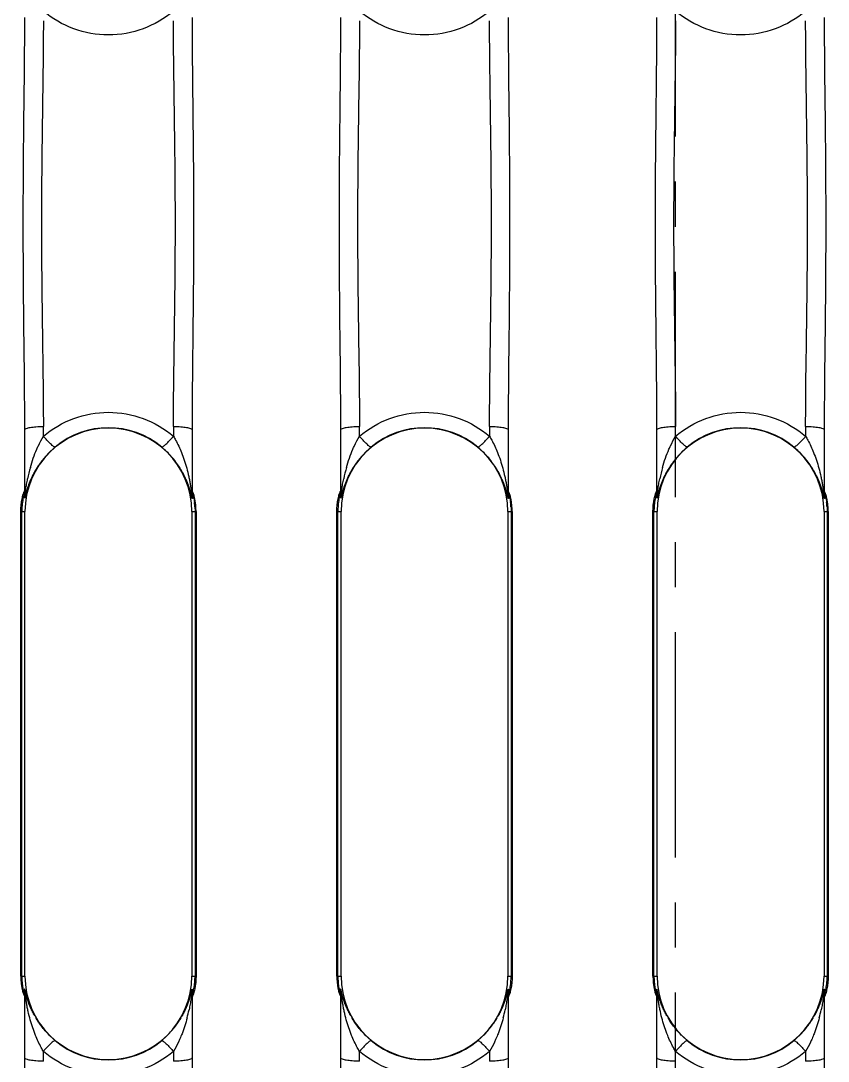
# Model space of a CAD drawing. Header units: millimetres. Extents: x 309 to 11345, y -1340 to 1318.
# Drawn here: x 10735.1 to 10778.7, y -575.5 to -519.2 of the extents above; entities that cross this region are included whole.
import ezdxf

# ---------------------------------------------------------------- set-up
doc = ezdxf.new("R2010")
doc.units = ezdxf.units.MM
doc.header["$LTSCALE"] = 16.335
doc.linetypes.add('CENTER', pattern=[0.6, 0.375, -0.075, 0.075, -0.075])
doc.linetypes.add('HIDDEN', pattern=[0.2, 0.1, -0.1])
doc.layers.get('0').update_dxf_attribs({"linetype": 'CONTINUOUS'})
doc.layers.add('DEFAULT_2', color=8, linetype='HIDDEN')

msp = doc.modelspace()

# ---------------------------------------------------------------- linework, layer by layer
at = {"color": 1, "linetype": 'CENTER', "ltscale": 1.990406}
msp.add_line((10770.464, -661.996), (10770.464, -341.984), dxfattribs=at)
at = {"color": 7, "linetype": 'Continuous'}
for p, q in [((10735.272, -544.857), (10735.272, -541.307)), ((10736.277, -541.658), (10736.277, -541.128)), ((10743.316, -541.128), (10743.316, -541.658)), ((10744.321, -541.307), (10744.321, -544.857)), ((10752.365, -544.857), (10752.365, -541.307)), ((10753.371, -541.658), (10753.371, -541.128)), ((10760.409, -541.128), (10760.409, -541.658)), ((10761.415, -541.307), (10761.415, -544.857)), ((10769.459, -544.857), (10769.459, -541.307)), ((10770.464, -541.658), (10770.464, -541.128)), ((10777.503, -541.128), (10777.503, -541.658)), ((10778.508, -541.307), (10778.508, -544.857)), ((10735.059, -570.873), (10735.059, -545.735)), ((10735.059, -545.735), (10735.283, -545.735)), ((10735.111, -570.873), (10735.111, -545.735)), ((10735.283, -570.873), (10735.283, -545.735)), ((10744.31, -545.735), (10744.31, -570.873)), ((10744.31, -545.735), (10744.534, -545.735)), ((10744.482, -545.735), (10744.482, -570.873)), ((10744.534, -545.735), (10744.534, -570.873)), ((10752.152, -570.873), (10752.152, -545.735)), ((10752.152, -545.735), (10752.376, -545.735)), ((10752.204, -570.873), (10752.204, -545.735)), ((10752.376, -570.873), (10752.376, -545.735)), ((10761.403, -545.735), (10761.403, -570.873)), ((10761.403, -545.735), (10761.627, -545.735)), ((10761.575, -545.735), (10761.575, -570.873)), ((10761.627, -545.735), (10761.627, -570.873)), ((10769.246, -570.873), (10769.246, -545.735)), ((10769.246, -545.735), (10769.47, -545.735)), ((10769.298, -570.873), (10769.298, -545.735)), ((10769.47, -570.873), (10769.47, -545.735)), ((10778.497, -545.735), (10778.497, -570.873)), ((10778.497, -545.735), (10778.721, -545.735)), ((10778.669, -545.735), (10778.669, -570.873)), ((10778.721, -545.735), (10778.721, -570.873)), ((10735.059, -570.873), (10735.283, -570.873)), ((10744.31, -570.873), (10744.534, -570.873)), ((10752.152, -570.873), (10752.376, -570.873)), ((10761.403, -570.873), (10761.627, -570.873)), ((10769.246, -570.873), (10769.47, -570.873)), ((10778.497, -570.873), (10778.721, -570.873)), ((10735.272, -575.301), (10735.272, -571.751)), ((10744.321, -571.751), (10744.321, -575.301)), ((10752.365, -575.301), (10752.365, -571.751)), ((10761.415, -571.751), (10761.415, -575.301)), ((10769.459, -575.301), (10769.459, -571.751)), ((10778.508, -571.751), (10778.508, -575.301)), ((10736.277, -575.481), (10736.277, -574.95)), ((10743.316, -574.95), (10743.316, -575.481)), ((10753.371, -575.481), (10753.371, -574.95)), ((10760.409, -574.95), (10760.409, -575.481)), ((10770.464, -575.481), (10770.464, -574.95)), ((10777.503, -574.95), (10777.503, -575.481))]:
    msp.add_line(p, q, dxfattribs=at)
for centre, radius, start, end in [((10739.796, -545.735), 4.514, 0, 180), ((10739.796, -545.683), 4.486, 50.0544, 129.9456), ((10756.89, -545.735), 4.514, 0, 180), ((10756.89, -545.683), 4.486, 50.0544, 129.9456), ((10773.983, -545.735), 4.514, 0, 180), ((10773.983, -545.683), 4.486, 50.0544, 129.9456), ((10744.098, -545.731), 8.851, 164.3389, 168.4206), ((10761.192, -545.731), 8.851, 164.3389, 168.4206), ((10778.285, -545.731), 8.851, 164.3389, 168.4206), ((10734.33, -544.633), 0.942, 347.9554, 359.9838), ((10708.651, -545.915), 26.622, 1.9381, 2.3377), ((10734.368, -544.858), 0.904, 350.0447, 0.0904), ((10745.263, -544.633), 0.942, 180.0141, 192.0456), ((10745.231, -544.856), 0.91, 180.0251, 190.0006), ((10772.129, -545.956), 27.81, 177.9269, 178.0608), ((10769.683, -545.867), 25.363, 177.655, 177.9277), ((10751.423, -544.633), 0.942, 347.9554, 359.9838), ((10725.745, -545.915), 26.622, 1.9381, 2.3377), ((10751.461, -544.858), 0.904, 350.0447, 0.0904), ((10762.356, -544.633), 0.942, 180.0141, 192.0456), ((10762.324, -544.856), 0.91, 180.0251, 190.0006), ((10789.223, -545.956), 27.81, 177.9269, 178.0608), ((10786.777, -545.867), 25.363, 177.655, 177.9277), ((10768.517, -544.633), 0.942, 347.9554, 359.9838), ((10742.838, -545.915), 26.622, 1.9381, 2.3377), ((10768.555, -544.858), 0.904, 350.0447, 0.0904), ((10779.45, -544.633), 0.942, 180.0141, 192.0456), ((10779.418, -544.856), 0.91, 180.0251, 190.0006), ((10806.316, -545.956), 27.81, 177.9269, 178.0608), ((10803.87, -545.867), 25.363, 177.655, 177.9277), ((10740.446, -545.767), 4.037, 4.0628, 7.3504), ((10757.539, -545.767), 4.037, 4.0628, 7.3504), ((10774.633, -545.767), 4.037, 4.0628, 7.3504), ((10739.796, -570.873), 4.514, 180, 0), ((10756.89, -570.873), 4.514, 180, 0), ((10773.983, -570.873), 4.514, 180, 0), ((10709.909, -570.741), 25.363, 357.655, 357.9277), ((10734.33, -571.975), 0.942, 0.0141, 12.0456), ((10707.463, -570.652), 27.81, 357.9269, 358.0608), ((10734.368, -571.75), 0.903, 359.9144, 9.9573), ((10745.224, -571.75), 0.903, 170.0415, 180.0866), ((10745.263, -571.975), 0.942, 167.9548, 179.984), ((10770.941, -570.693), 26.622, 181.9381, 182.3377), ((10727.003, -570.741), 25.363, 357.655, 357.9277), ((10751.423, -571.975), 0.942, 0.0141, 12.0456), ((10724.557, -570.652), 27.81, 357.9269, 358.0608), ((10751.462, -571.75), 0.903, 359.9144, 9.9573), ((10762.318, -571.75), 0.903, 170.0415, 180.0866), ((10762.356, -571.975), 0.942, 167.9548, 179.984), ((10788.035, -570.693), 26.622, 181.9381, 182.3377), ((10744.096, -570.741), 25.363, 357.655, 357.9277), ((10768.517, -571.975), 0.942, 0.0141, 12.0456), ((10741.65, -570.652), 27.81, 357.9269, 358.0608), ((10768.555, -571.75), 0.903, 359.9144, 9.9573), ((10779.411, -571.75), 0.903, 170.0415, 180.0866), ((10779.45, -571.975), 0.942, 167.9548, 179.984), ((10805.128, -570.693), 26.622, 181.9381, 182.3377), ((10735.458, -570.87), 8.888, 345.2757, 348.1241), ((10752.552, -570.87), 8.888, 345.2757, 348.1241), ((10769.645, -570.87), 8.888, 345.2757, 348.1241), ((10739.796, -570.925), 4.486, 230.0544, 309.9457), ((10756.89, -570.925), 4.486, 230.0544, 309.9457), ((10773.983, -570.925), 4.486, 230.0544, 309.9457)]:
    msp.add_arc(centre, radius, start, end, dxfattribs=at)
for points, knots in [([(10735.272, -541.307), (10735.272, -539.453), (10735.221, -535.734), (10735.177, -530.15), (10735.221, -524.566), (10735.272, -520.848), (10735.272, -518.993)], [0, 0, 0, 0, 0.249311, 0.500002, 0.750674, 1, 1, 1, 1]), ([(10743.316, -518.642), (10742.833, -519.053), (10741.711, -519.712), (10739.796, -520.054), (10737.882, -519.712), (10736.76, -519.053), (10736.277, -518.642)], [0, 0, 0, 0, 0.249583, 0.500006, 0.750428, 1, 1, 1, 1]), ([(10744.321, -518.993), (10744.321, -520.847), (10744.372, -524.566), (10744.416, -530.15), (10744.372, -535.734), (10744.321, -539.453), (10744.321, -541.307)], [0, 0, 0, 0, 0.249324, 0.499998, 0.750687, 1, 1, 1, 1]), ([(10752.365, -541.307), (10752.365, -539.453), (10752.314, -535.734), (10752.271, -530.15), (10752.315, -524.566), (10752.365, -520.848), (10752.365, -518.993)], [0, 0, 0, 0, 0.249311, 0.500002, 0.750674, 1, 1, 1, 1]), ([(10760.409, -518.642), (10759.926, -519.053), (10758.805, -519.712), (10756.89, -520.054), (10754.975, -519.712), (10753.854, -519.053), (10753.371, -518.642)], [0, 0, 0, 0, 0.249583, 0.500006, 0.750428, 1, 1, 1, 1]), ([(10761.415, -518.993), (10761.415, -520.847), (10761.465, -524.566), (10761.509, -530.15), (10761.465, -535.734), (10761.415, -539.453), (10761.415, -541.307)], [0, 0, 0, 0, 0.249324, 0.499998, 0.750687, 1, 1, 1, 1]), ([(10769.459, -541.307), (10769.459, -539.453), (10769.408, -535.734), (10769.364, -530.15), (10769.408, -524.566), (10769.459, -520.848), (10769.459, -518.993)], [0, 0, 0, 0, 0.249311, 0.500002, 0.750674, 1, 1, 1, 1]), ([(10777.503, -518.642), (10777.02, -519.053), (10775.898, -519.712), (10773.983, -520.054), (10772.069, -519.712), (10770.947, -519.053), (10770.464, -518.642)], [0, 0, 0, 0, 0.249583, 0.500006, 0.750428, 1, 1, 1, 1]), ([(10778.508, -518.993), (10778.508, -520.847), (10778.559, -524.566), (10778.603, -530.15), (10778.559, -535.734), (10778.508, -539.453), (10778.508, -541.307)], [0, 0, 0, 0, 0.249324, 0.499998, 0.750687, 1, 1, 1, 1]), ([(10736.277, -519.173), (10736.277, -520.996), (10736.214, -524.655), (10736.156, -530.15), (10736.214, -535.646), (10736.277, -539.304), (10736.277, -541.128)], [0, 0, 0, 0, 0.249108, 0.5, 0.750892, 1, 1, 1, 1]), ([(10743.316, -541.128), (10743.315, -539.304), (10743.379, -535.646), (10743.436, -530.15), (10743.379, -524.655), (10743.316, -520.996), (10743.316, -519.173)], [0, 0, 0, 0, 0.249107, 0.499999, 0.750892, 1, 1, 1, 1]), ([(10753.371, -519.173), (10753.371, -520.996), (10753.307, -524.655), (10753.25, -530.15), (10753.307, -535.646), (10753.371, -539.304), (10753.371, -541.128)], [0, 0, 0, 0, 0.249108, 0.5, 0.750892, 1, 1, 1, 1]), ([(10760.409, -541.128), (10760.409, -539.304), (10760.472, -535.646), (10760.53, -530.15), (10760.472, -524.655), (10760.409, -520.996), (10760.409, -519.173)], [0, 0, 0, 0, 0.249107, 0.499999, 0.750892, 1, 1, 1, 1]), ([(10770.464, -519.173), (10770.464, -520.996), (10770.401, -524.655), (10770.343, -530.15), (10770.401, -535.646), (10770.464, -539.304), (10770.464, -541.128)], [0, 0, 0, 0, 0.249108, 0.5, 0.750892, 1, 1, 1, 1]), ([(10777.503, -541.128), (10777.502, -539.304), (10777.566, -535.646), (10777.623, -530.15), (10777.566, -524.655), (10777.503, -520.996), (10777.503, -519.173)], [0, 0, 0, 0, 0.249107, 0.499999, 0.750892, 1, 1, 1, 1]), ([(10736.277, -541.658), (10736.76, -541.247), (10737.882, -540.589), (10739.796, -540.247), (10741.711, -540.589), (10742.833, -541.247), (10743.316, -541.658)], [0, 0, 0, 0, 0.249583, 0.500006, 0.750427, 1, 1, 1, 1]), ([(10753.371, -541.658), (10753.854, -541.247), (10754.975, -540.589), (10756.89, -540.247), (10758.805, -540.589), (10759.926, -541.247), (10760.409, -541.658)], [0, 0, 0, 0, 0.249583, 0.500006, 0.750427, 1, 1, 1, 1]), ([(10770.464, -541.658), (10770.947, -541.247), (10772.069, -540.589), (10773.983, -540.247), (10775.898, -540.589), (10777.02, -541.247), (10777.503, -541.658)], [0, 0, 0, 0, 0.249583, 0.500006, 0.750427, 1, 1, 1, 1]), ([(10735.272, -541.307), (10735.272, -541.271), (10735.402, -541.212), (10735.589, -541.173), (10735.909, -541.135), (10736.144, -541.128), (10736.277, -541.128)], [0, 0, 0, 0, 0.105188, 0.315079, 0.615704, 1, 1, 1, 1]), ([(10735.924, -542.354), (10735.951, -542.294), (10736.058, -542.056), (10736.179, -541.825), (10736.277, -541.658)], [0, 0, 0, 0, 0.255328, 1, 1, 1, 1]), ([(10736.916, -542.244), (10736.905, -542.247), (10736.871, -542.233), (10736.82, -542.201), (10736.748, -542.145), (10736.629, -542.038), (10736.469, -541.874), (10736.341, -541.732), (10736.277, -541.658)], [0, 0, 0, 0, 0.039768, 0.112527, 0.216204, 0.346578, 0.663689, 1, 1, 1, 1]), ([(10742.677, -542.244), (10742.686, -542.247), (10742.716, -542.236), (10742.793, -542.19), (10742.927, -542.073), (10743.112, -541.887), (10743.246, -541.738), (10743.316, -541.658)], [0, 0, 0, 0, 0.034741, 0.098259, 0.315025, 0.636274, 1, 1, 1, 1]), ([(10743.316, -541.128), (10743.449, -541.128), (10743.684, -541.135), (10744.003, -541.173), (10744.191, -541.212), (10744.321, -541.271), (10744.321, -541.307)], [0, 0, 0, 0, 0.384296, 0.684921, 0.894812, 1, 1, 1, 1]), ([(10743.316, -541.658), (10743.356, -541.726), (10743.514, -542.009), (10743.651, -542.305), (10743.743, -542.533)], [0, 0, 0, 0, 0.243206, 1, 1, 1, 1]), ([(10752.365, -541.307), (10752.365, -541.271), (10752.495, -541.212), (10752.683, -541.173), (10753.002, -541.135), (10753.237, -541.128), (10753.371, -541.128)], [0, 0, 0, 0, 0.105188, 0.315079, 0.615704, 1, 1, 1, 1]), ([(10753.018, -542.354), (10753.044, -542.294), (10753.151, -542.056), (10753.272, -541.825), (10753.371, -541.658)], [0, 0, 0, 0, 0.255328, 1, 1, 1, 1]), ([(10754.01, -542.244), (10753.998, -542.247), (10753.965, -542.233), (10753.913, -542.201), (10753.842, -542.145), (10753.722, -542.038), (10753.562, -541.874), (10753.435, -541.732), (10753.371, -541.658)], [0, 0, 0, 0, 0.039768, 0.112527, 0.216204, 0.346578, 0.663689, 1, 1, 1, 1]), ([(10759.77, -542.244), (10759.78, -542.247), (10759.809, -542.236), (10759.886, -542.19), (10760.021, -542.073), (10760.205, -541.887), (10760.34, -541.738), (10760.409, -541.658)], [0, 0, 0, 0, 0.034741, 0.098259, 0.315025, 0.636274, 1, 1, 1, 1]), ([(10760.409, -541.128), (10760.543, -541.128), (10760.777, -541.135), (10761.097, -541.173), (10761.285, -541.212), (10761.414, -541.271), (10761.415, -541.307)], [0, 0, 0, 0, 0.384296, 0.684921, 0.894812, 1, 1, 1, 1]), ([(10760.409, -541.658), (10760.449, -541.726), (10760.608, -542.009), (10760.745, -542.305), (10760.836, -542.533)], [0, 0, 0, 0, 0.243206, 1, 1, 1, 1]), ([(10769.459, -541.307), (10769.459, -541.271), (10769.589, -541.212), (10769.776, -541.173), (10770.096, -541.135), (10770.331, -541.128), (10770.464, -541.128)], [0, 0, 0, 0, 0.105188, 0.315079, 0.615704, 1, 1, 1, 1]), ([(10770.111, -542.354), (10770.138, -542.294), (10770.245, -542.056), (10770.366, -541.825), (10770.464, -541.658)], [0, 0, 0, 0, 0.255328, 1, 1, 1, 1]), ([(10771.103, -542.244), (10771.092, -542.247), (10771.058, -542.233), (10771.007, -542.201), (10770.935, -542.145), (10770.816, -542.038), (10770.656, -541.874), (10770.528, -541.732), (10770.464, -541.658)], [0, 0, 0, 0, 0.039768, 0.112527, 0.216204, 0.346578, 0.663689, 1, 1, 1, 1]), ([(10776.864, -542.244), (10776.873, -542.247), (10776.903, -542.236), (10776.98, -542.19), (10777.114, -542.073), (10777.299, -541.887), (10777.433, -541.738), (10777.503, -541.658)], [0, 0, 0, 0, 0.034741, 0.098259, 0.315025, 0.636274, 1, 1, 1, 1]), ([(10777.503, -541.128), (10777.636, -541.128), (10777.871, -541.135), (10778.19, -541.173), (10778.378, -541.212), (10778.508, -541.271), (10778.508, -541.307)], [0, 0, 0, 0, 0.384296, 0.684921, 0.894812, 1, 1, 1, 1]), ([(10777.503, -541.658), (10777.543, -541.726), (10777.701, -542.009), (10777.838, -542.305), (10777.93, -542.533)], [0, 0, 0, 0, 0.243206, 1, 1, 1, 1]), ([(10744.03, -543.387), (10744.07, -543.534), (10744.125, -543.755), (10744.186, -544.052), (10744.226, -544.271), (10744.261, -544.488), (10744.283, -544.658), (10744.302, -544.792), (10744.306, -544.84), (10744.321, -544.903), (10744.321, -544.867), (10744.321, -544.857)], [0, 0, 0, 0, 0.292745, 0.438531, 0.582185, 0.722214, 0.857925, 0.920652, 0.965542, 0.980282, 1, 1, 1, 1]), ([(10761.123, -543.387), (10761.163, -543.534), (10761.218, -543.755), (10761.279, -544.052), (10761.319, -544.271), (10761.354, -544.488), (10761.377, -544.658), (10761.396, -544.792), (10761.399, -544.84), (10761.414, -544.903), (10761.415, -544.867), (10761.415, -544.857)], [0, 0, 0, 0, 0.292745, 0.438531, 0.582185, 0.722214, 0.857925, 0.920652, 0.965542, 0.980282, 1, 1, 1, 1]), ([(10778.217, -543.387), (10778.257, -543.534), (10778.312, -543.755), (10778.373, -544.052), (10778.413, -544.271), (10778.448, -544.488), (10778.47, -544.658), (10778.489, -544.792), (10778.493, -544.84), (10778.508, -544.903), (10778.508, -544.867), (10778.508, -544.857)], [0, 0, 0, 0, 0.292745, 0.438531, 0.582185, 0.722214, 0.857925, 0.920652, 0.965542, 0.980282, 1, 1, 1, 1]), ([(10735.272, -544.857), (10735.272, -544.961), (10735.332, -544.463), (10735.366, -544.278), (10735.407, -544.054), (10735.427, -543.954)], [0, 0, 0, 0, 0.341336, 0.665225, 1, 1, 1, 1]), ([(10752.365, -544.857), (10752.365, -544.961), (10752.426, -544.463), (10752.46, -544.278), (10752.5, -544.054), (10752.521, -543.954)], [0, 0, 0, 0, 0.341336, 0.665225, 1, 1, 1, 1]), ([(10769.459, -544.857), (10769.459, -544.961), (10769.519, -544.463), (10769.553, -544.278), (10769.594, -544.054), (10769.614, -543.954)], [0, 0, 0, 0, 0.341336, 0.665225, 1, 1, 1, 1]), ([(10735.059, -545.735), (10735.059, -545.504), (10735.089, -545.183), (10735.178, -544.823), (10735.221, -544.69), (10735.244, -544.643)], [0, 0, 0, 0, 0.624992, 0.858526, 1, 1, 1, 1]), ([(10735.251, -544.829), (10735.251, -544.824), (10735.248, -544.806), (10735.222, -544.844), (10735.213, -544.894), (10735.181, -545.004), (10735.158, -545.145), (10735.142, -545.253), (10735.136, -545.311)], [0, 0, 0, 0, 0.031586, 0.058655, 0.179649, 0.387453, 0.666809, 1, 1, 1, 1]), ([(10735.244, -544.643), (10735.249, -544.632), (10735.263, -544.595), (10735.272, -544.626), (10735.272, -544.633)], [0, 0, 0, 0, 0.626438, 1, 1, 1, 1]), ([(10744.534, -545.735), (10744.534, -545.654), (10744.528, -545.494), (10744.507, -545.27), (10744.466, -545.045), (10744.44, -544.896), (10744.321, -544.547), (10744.321, -544.633)], [0, 0, 0, 0, 0.214987, 0.421209, 0.609636, 0.771139, 1, 1, 1, 1]), ([(10744.342, -544.829), (10744.342, -544.824), (10744.343, -544.807), (10744.369, -544.836), (10744.375, -544.883), (10744.406, -544.977), (10744.428, -545.102), (10744.443, -545.198), (10744.45, -545.25)], [0, 0, 0, 0, 0.034845, 0.059758, 0.176762, 0.382078, 0.661724, 1, 1, 1, 1]), ([(10752.152, -545.735), (10752.152, -545.504), (10752.182, -545.183), (10752.271, -544.823), (10752.315, -544.69), (10752.337, -544.643)], [0, 0, 0, 0, 0.624992, 0.858526, 1, 1, 1, 1]), ([(10752.344, -544.829), (10752.344, -544.824), (10752.342, -544.806), (10752.316, -544.844), (10752.307, -544.894), (10752.275, -545.004), (10752.251, -545.145), (10752.236, -545.253), (10752.229, -545.311)], [0, 0, 0, 0, 0.031586, 0.058655, 0.179649, 0.387453, 0.666809, 1, 1, 1, 1]), ([(10752.337, -544.643), (10752.343, -544.632), (10752.357, -544.595), (10752.365, -544.626), (10752.365, -544.633)], [0, 0, 0, 0, 0.626438, 1, 1, 1, 1]), ([(10761.627, -545.735), (10761.627, -545.654), (10761.621, -545.494), (10761.6, -545.27), (10761.559, -545.045), (10761.533, -544.896), (10761.415, -544.547), (10761.415, -544.633)], [0, 0, 0, 0, 0.214987, 0.421209, 0.609636, 0.771139, 1, 1, 1, 1]), ([(10761.435, -544.829), (10761.436, -544.824), (10761.437, -544.807), (10761.462, -544.836), (10761.469, -544.883), (10761.499, -544.977), (10761.521, -545.102), (10761.536, -545.198), (10761.543, -545.25)], [0, 0, 0, 0, 0.034845, 0.059758, 0.176762, 0.382078, 0.661724, 1, 1, 1, 1]), ([(10769.246, -545.735), (10769.246, -545.504), (10769.276, -545.183), (10769.365, -544.823), (10769.408, -544.69), (10769.431, -544.643)], [0, 0, 0, 0, 0.624992, 0.858526, 1, 1, 1, 1]), ([(10769.438, -544.829), (10769.438, -544.824), (10769.435, -544.806), (10769.409, -544.844), (10769.4, -544.894), (10769.368, -545.004), (10769.345, -545.145), (10769.329, -545.253), (10769.323, -545.311)], [0, 0, 0, 0, 0.031586, 0.058655, 0.179649, 0.387453, 0.666809, 1, 1, 1, 1]), ([(10769.431, -544.643), (10769.436, -544.632), (10769.45, -544.595), (10769.459, -544.626), (10769.459, -544.633)], [0, 0, 0, 0, 0.626438, 1, 1, 1, 1]), ([(10778.721, -545.735), (10778.721, -545.654), (10778.715, -545.494), (10778.694, -545.27), (10778.653, -545.045), (10778.627, -544.896), (10778.508, -544.547), (10778.508, -544.633)], [0, 0, 0, 0, 0.214987, 0.421209, 0.609636, 0.771139, 1, 1, 1, 1]), ([(10778.529, -544.829), (10778.529, -544.824), (10778.53, -544.807), (10778.556, -544.836), (10778.562, -544.883), (10778.593, -544.977), (10778.615, -545.102), (10778.63, -545.198), (10778.637, -545.25)], [0, 0, 0, 0, 0.034845, 0.059758, 0.176762, 0.382078, 0.661724, 1, 1, 1, 1]), ([(10735.136, -545.311), (10735.132, -545.345), (10735.118, -545.486), (10735.111, -545.628), (10735.111, -545.735)], [0, 0, 0, 0, 0.240867, 1, 1, 1, 1]), ([(10752.229, -545.311), (10752.225, -545.345), (10752.211, -545.486), (10752.204, -545.628), (10752.204, -545.735)], [0, 0, 0, 0, 0.240867, 1, 1, 1, 1]), ([(10769.323, -545.311), (10769.319, -545.345), (10769.305, -545.486), (10769.298, -545.628), (10769.298, -545.735)], [0, 0, 0, 0, 0.240867, 1, 1, 1, 1]), ([(10735.059, -570.873), (10735.059, -570.954), (10735.065, -571.115), (10735.086, -571.338), (10735.127, -571.564), (10735.153, -571.713), (10735.272, -572.062), (10735.272, -571.975)], [0, 0, 0, 0, 0.21499, 0.42121, 0.609642, 0.77114, 1, 1, 1, 1]), ([(10735.111, -570.873), (10735.111, -570.985), (10735.119, -571.15), (10735.142, -571.36), (10735.163, -571.498), (10735.186, -571.613), (10735.206, -571.706), (10735.227, -571.757), (10735.236, -571.793), (10735.245, -571.795)], [0, 0, 0, 0, 0.358861, 0.52633, 0.677356, 0.80557, 0.905304, 0.971566, 1, 1, 1, 1]), ([(10744.534, -570.873), (10744.534, -571.105), (10744.504, -571.426), (10744.415, -571.786), (10744.371, -571.919), (10744.349, -571.966)], [0, 0, 0, 0, 0.62537, 0.85881, 1, 1, 1, 1]), ([(10744.457, -571.298), (10744.461, -571.264), (10744.475, -571.122), (10744.482, -570.981), (10744.482, -570.873)], [0, 0, 0, 0, 0.240833, 1, 1, 1, 1]), ([(10752.152, -570.873), (10752.152, -570.954), (10752.158, -571.115), (10752.179, -571.338), (10752.22, -571.564), (10752.247, -571.713), (10752.365, -572.062), (10752.365, -571.975)], [0, 0, 0, 0, 0.21499, 0.42121, 0.609642, 0.77114, 1, 1, 1, 1]), ([(10752.204, -570.873), (10752.204, -570.985), (10752.213, -571.15), (10752.236, -571.36), (10752.256, -571.498), (10752.279, -571.613), (10752.3, -571.706), (10752.321, -571.757), (10752.33, -571.793), (10752.338, -571.795)], [0, 0, 0, 0, 0.358861, 0.52633, 0.677356, 0.80557, 0.905304, 0.971566, 1, 1, 1, 1]), ([(10761.627, -570.873), (10761.627, -571.105), (10761.598, -571.426), (10761.508, -571.786), (10761.465, -571.919), (10761.442, -571.966)], [0, 0, 0, 0, 0.62537, 0.85881, 1, 1, 1, 1]), ([(10761.55, -571.298), (10761.554, -571.264), (10761.568, -571.122), (10761.575, -570.981), (10761.575, -570.873)], [0, 0, 0, 0, 0.240833, 1, 1, 1, 1]), ([(10769.246, -570.873), (10769.246, -570.954), (10769.252, -571.115), (10769.273, -571.338), (10769.314, -571.564), (10769.34, -571.713), (10769.459, -572.062), (10769.459, -571.975)], [0, 0, 0, 0, 0.21499, 0.42121, 0.609642, 0.77114, 1, 1, 1, 1]), ([(10769.298, -570.873), (10769.298, -570.985), (10769.306, -571.15), (10769.329, -571.36), (10769.35, -571.498), (10769.373, -571.613), (10769.393, -571.706), (10769.414, -571.757), (10769.423, -571.793), (10769.432, -571.795)], [0, 0, 0, 0, 0.358861, 0.52633, 0.677356, 0.80557, 0.905304, 0.971566, 1, 1, 1, 1]), ([(10778.721, -570.873), (10778.721, -571.105), (10778.691, -571.426), (10778.602, -571.786), (10778.558, -571.919), (10778.536, -571.966)], [0, 0, 0, 0, 0.62537, 0.85881, 1, 1, 1, 1]), ([(10778.644, -571.298), (10778.648, -571.264), (10778.662, -571.122), (10778.669, -570.981), (10778.669, -570.873)], [0, 0, 0, 0, 0.240833, 1, 1, 1, 1]), ([(10744.342, -571.779), (10744.342, -571.784), (10744.344, -571.802), (10744.371, -571.764), (10744.379, -571.714), (10744.411, -571.604), (10744.435, -571.464), (10744.45, -571.356), (10744.457, -571.298)], [0, 0, 0, 0, 0.031532, 0.058615, 0.179548, 0.387286, 0.666665, 1, 1, 1, 1]), ([(10761.435, -571.779), (10761.436, -571.784), (10761.438, -571.802), (10761.464, -571.764), (10761.473, -571.714), (10761.505, -571.604), (10761.528, -571.464), (10761.544, -571.356), (10761.55, -571.298)], [0, 0, 0, 0, 0.031532, 0.058615, 0.179548, 0.387286, 0.666665, 1, 1, 1, 1]), ([(10778.529, -571.779), (10778.529, -571.784), (10778.531, -571.802), (10778.558, -571.764), (10778.566, -571.714), (10778.598, -571.604), (10778.622, -571.464), (10778.637, -571.356), (10778.644, -571.298)], [0, 0, 0, 0, 0.031532, 0.058615, 0.179548, 0.387286, 0.666665, 1, 1, 1, 1]), ([(10735.568, -573.241), (10735.527, -573.092), (10735.472, -572.868), (10735.409, -572.568), (10735.368, -572.346), (10735.333, -572.126), (10735.31, -571.955), (10735.291, -571.818), (10735.287, -571.77), (10735.272, -571.706), (10735.272, -571.741), (10735.272, -571.751)], [0, 0, 0, 0, 0.292464, 0.43817, 0.581836, 0.721916, 0.857656, 0.920666, 0.965942, 0.980761, 1, 1, 1, 1]), ([(10744.321, -571.751), (10744.321, -571.64), (10744.258, -572.167), (10744.221, -572.362), (10744.178, -572.595), (10744.156, -572.699)], [0, 0, 0, 0, 0.347144, 0.668346, 1, 1, 1, 1]), ([(10744.349, -571.966), (10744.343, -571.977), (10744.329, -572.013), (10744.321, -571.983), (10744.321, -571.975)], [0, 0, 0, 0, 0.623232, 1, 1, 1, 1]), ([(10752.662, -573.241), (10752.621, -573.092), (10752.565, -572.868), (10752.503, -572.568), (10752.462, -572.346), (10752.426, -572.126), (10752.403, -571.955), (10752.384, -571.818), (10752.381, -571.77), (10752.365, -571.706), (10752.365, -571.741), (10752.365, -571.751)], [0, 0, 0, 0, 0.292464, 0.43817, 0.581836, 0.721916, 0.857656, 0.920666, 0.965942, 0.980761, 1, 1, 1, 1]), ([(10761.415, -571.751), (10761.415, -571.64), (10761.351, -572.167), (10761.314, -572.362), (10761.271, -572.595), (10761.249, -572.699)], [0, 0, 0, 0, 0.347144, 0.668346, 1, 1, 1, 1]), ([(10761.442, -571.966), (10761.437, -571.977), (10761.423, -572.013), (10761.415, -571.983), (10761.415, -571.975)], [0, 0, 0, 0, 0.623232, 1, 1, 1, 1]), ([(10769.755, -573.241), (10769.714, -573.092), (10769.659, -572.868), (10769.596, -572.568), (10769.555, -572.346), (10769.52, -572.126), (10769.497, -571.955), (10769.478, -571.818), (10769.474, -571.77), (10769.459, -571.706), (10769.459, -571.741), (10769.459, -571.751)], [0, 0, 0, 0, 0.292464, 0.43817, 0.581836, 0.721916, 0.857656, 0.920666, 0.965942, 0.980761, 1, 1, 1, 1]), ([(10778.508, -571.751), (10778.508, -571.64), (10778.445, -572.167), (10778.408, -572.362), (10778.365, -572.595), (10778.343, -572.699)], [0, 0, 0, 0, 0.347144, 0.668346, 1, 1, 1, 1]), ([(10778.536, -571.966), (10778.53, -571.977), (10778.516, -572.013), (10778.508, -571.983), (10778.508, -571.975)], [0, 0, 0, 0, 0.623232, 1, 1, 1, 1]), ([(10744.054, -573.129), (10743.977, -573.422), (10743.855, -573.806), (10743.702, -574.178), (10743.662, -574.269)], [0, 0, 0, 0, 0.752194, 1, 1, 1, 1]), ([(10761.148, -573.129), (10761.071, -573.422), (10760.948, -573.806), (10760.795, -574.178), (10760.755, -574.269)], [0, 0, 0, 0, 0.752194, 1, 1, 1, 1]), ([(10778.241, -573.129), (10778.164, -573.422), (10778.042, -573.806), (10777.889, -574.178), (10777.849, -574.269)], [0, 0, 0, 0, 0.752194, 1, 1, 1, 1]), ([(10736.277, -574.95), (10736.237, -574.883), (10736.08, -574.603), (10735.945, -574.311), (10735.854, -574.086)], [0, 0, 0, 0, 0.243245, 1, 1, 1, 1]), ([(10743.662, -574.269), (10743.636, -574.329), (10743.53, -574.561), (10743.412, -574.787), (10743.316, -574.95)], [0, 0, 0, 0, 0.255268, 1, 1, 1, 1]), ([(10753.371, -574.95), (10753.331, -574.883), (10753.174, -574.603), (10753.038, -574.311), (10752.947, -574.086)], [0, 0, 0, 0, 0.243245, 1, 1, 1, 1]), ([(10760.755, -574.269), (10760.729, -574.329), (10760.624, -574.561), (10760.505, -574.787), (10760.409, -574.95)], [0, 0, 0, 0, 0.255268, 1, 1, 1, 1]), ([(10770.464, -574.95), (10770.424, -574.883), (10770.267, -574.603), (10770.132, -574.311), (10770.041, -574.086)], [0, 0, 0, 0, 0.243245, 1, 1, 1, 1]), ([(10777.849, -574.269), (10777.823, -574.329), (10777.717, -574.561), (10777.599, -574.787), (10777.503, -574.95)], [0, 0, 0, 0, 0.255268, 1, 1, 1, 1]), ([(10736.916, -574.364), (10736.906, -574.361), (10736.877, -574.372), (10736.8, -574.418), (10736.665, -574.535), (10736.481, -574.722), (10736.347, -574.87), (10736.277, -574.95)], [0, 0, 0, 0, 0.034741, 0.098258, 0.315024, 0.636274, 1, 1, 1, 1]), ([(10742.677, -574.364), (10742.688, -574.361), (10742.721, -574.375), (10742.773, -574.407), (10742.844, -574.464), (10742.964, -574.571), (10743.124, -574.735), (10743.251, -574.876), (10743.316, -574.95)], [0, 0, 0, 0, 0.039768, 0.112527, 0.216205, 0.346579, 0.66369, 1, 1, 1, 1]), ([(10754.01, -574.364), (10754, -574.361), (10753.97, -574.372), (10753.893, -574.418), (10753.759, -574.535), (10753.574, -574.722), (10753.44, -574.87), (10753.371, -574.95)], [0, 0, 0, 0, 0.034741, 0.098258, 0.315024, 0.636274, 1, 1, 1, 1]), ([(10759.77, -574.364), (10759.781, -574.361), (10759.815, -574.375), (10759.866, -574.407), (10759.938, -574.464), (10760.057, -574.571), (10760.217, -574.735), (10760.345, -574.876), (10760.409, -574.95)], [0, 0, 0, 0, 0.039768, 0.112527, 0.216205, 0.346579, 0.66369, 1, 1, 1, 1]), ([(10771.103, -574.364), (10771.093, -574.361), (10771.064, -574.372), (10770.987, -574.418), (10770.852, -574.535), (10770.668, -574.722), (10770.534, -574.87), (10770.464, -574.95)], [0, 0, 0, 0, 0.034741, 0.098258, 0.315024, 0.636274, 1, 1, 1, 1]), ([(10776.864, -574.364), (10776.875, -574.361), (10776.908, -574.375), (10776.96, -574.407), (10777.031, -574.464), (10777.151, -574.571), (10777.311, -574.735), (10777.438, -574.876), (10777.503, -574.95)], [0, 0, 0, 0, 0.039768, 0.112527, 0.216205, 0.346579, 0.66369, 1, 1, 1, 1]), ([(10735.272, -597.615), (10735.272, -595.761), (10735.221, -592.042), (10735.177, -586.458), (10735.221, -580.874), (10735.272, -577.156), (10735.272, -575.301)], [0, 0, 0, 0, 0.249311, 0.500002, 0.750674, 1, 1, 1, 1]), ([(10736.277, -575.481), (10736.144, -575.481), (10735.909, -575.474), (10735.589, -575.436), (10735.402, -575.396), (10735.272, -575.337), (10735.272, -575.301)], [0, 0, 0, 0, 0.384295, 0.684921, 0.894812, 1, 1, 1, 1]), ([(10743.316, -574.95), (10742.833, -575.361), (10741.711, -576.02), (10739.796, -576.362), (10737.882, -576.02), (10736.76, -575.361), (10736.277, -574.95)], [0, 0, 0, 0, 0.249583, 0.500006, 0.750428, 1, 1, 1, 1]), ([(10744.321, -575.301), (10744.321, -575.337), (10744.191, -575.396), (10744.003, -575.436), (10743.684, -575.474), (10743.449, -575.481), (10743.316, -575.481)], [0, 0, 0, 0, 0.105188, 0.315079, 0.615705, 1, 1, 1, 1]), ([(10744.321, -575.301), (10744.321, -577.155), (10744.372, -580.874), (10744.416, -586.458), (10744.372, -592.042), (10744.321, -595.761), (10744.321, -597.615)], [0, 0, 0, 0, 0.249324, 0.499998, 0.750687, 1, 1, 1, 1]), ([(10752.365, -597.615), (10752.365, -595.761), (10752.314, -592.042), (10752.271, -586.458), (10752.315, -580.874), (10752.365, -577.156), (10752.365, -575.301)], [0, 0, 0, 0, 0.249311, 0.500002, 0.750674, 1, 1, 1, 1]), ([(10753.371, -575.481), (10753.237, -575.481), (10753.002, -575.474), (10752.683, -575.436), (10752.495, -575.396), (10752.365, -575.337), (10752.365, -575.301)], [0, 0, 0, 0, 0.384295, 0.684921, 0.894812, 1, 1, 1, 1]), ([(10760.409, -574.95), (10759.926, -575.361), (10758.805, -576.02), (10756.89, -576.362), (10754.975, -576.02), (10753.854, -575.361), (10753.371, -574.95)], [0, 0, 0, 0, 0.249583, 0.500006, 0.750428, 1, 1, 1, 1]), ([(10761.415, -575.301), (10761.414, -575.337), (10761.285, -575.396), (10761.097, -575.436), (10760.777, -575.474), (10760.543, -575.481), (10760.409, -575.481)], [0, 0, 0, 0, 0.105188, 0.315079, 0.615705, 1, 1, 1, 1]), ([(10761.415, -575.301), (10761.415, -577.155), (10761.465, -580.874), (10761.509, -586.458), (10761.465, -592.042), (10761.415, -595.761), (10761.415, -597.615)], [0, 0, 0, 0, 0.249324, 0.499998, 0.750687, 1, 1, 1, 1]), ([(10769.459, -597.615), (10769.459, -595.761), (10769.408, -592.042), (10769.364, -586.458), (10769.408, -580.874), (10769.459, -577.156), (10769.459, -575.301)], [0, 0, 0, 0, 0.249311, 0.500002, 0.750674, 1, 1, 1, 1]), ([(10770.464, -575.481), (10770.331, -575.481), (10770.096, -575.474), (10769.776, -575.436), (10769.589, -575.396), (10769.459, -575.337), (10769.459, -575.301)], [0, 0, 0, 0, 0.384295, 0.684921, 0.894812, 1, 1, 1, 1]), ([(10777.503, -574.95), (10777.02, -575.361), (10775.898, -576.02), (10773.983, -576.362), (10772.069, -576.02), (10770.947, -575.361), (10770.464, -574.95)], [0, 0, 0, 0, 0.249583, 0.500006, 0.750428, 1, 1, 1, 1]), ([(10778.508, -575.301), (10778.508, -575.337), (10778.378, -575.396), (10778.19, -575.436), (10777.871, -575.474), (10777.636, -575.481), (10777.503, -575.481)], [0, 0, 0, 0, 0.105188, 0.315079, 0.615705, 1, 1, 1, 1]), ([(10778.508, -575.301), (10778.508, -577.155), (10778.559, -580.874), (10778.603, -586.458), (10778.559, -592.042), (10778.508, -595.761), (10778.508, -597.615)], [0, 0, 0, 0, 0.249324, 0.499998, 0.750687, 1, 1, 1, 1])]:
    msp.add_open_spline(points, degree=3, knots=knots, dxfattribs=at)
for points in [[(10735.576, -543.342), (10735.67, -543.006), (10735.785, -542.675), (10735.924, -542.354)], [(10743.743, -542.533), (10743.855, -542.811), (10743.95, -543.097), (10744.03, -543.387)], [(10752.669, -543.342), (10752.764, -543.006), (10752.879, -542.675), (10753.018, -542.354)], [(10760.836, -542.533), (10760.948, -542.811), (10761.043, -543.097), (10761.123, -543.387)], [(10769.763, -543.342), (10769.857, -543.006), (10769.972, -542.675), (10770.111, -542.354)], [(10777.93, -542.533), (10778.042, -542.811), (10778.137, -543.097), (10778.217, -543.387)], [(10744.473, -545.481), (10744.479, -545.565), (10744.482, -545.65), (10744.482, -545.735)], [(10761.566, -545.481), (10761.572, -545.565), (10761.575, -545.65), (10761.575, -545.735)], [(10778.66, -545.481), (10778.666, -545.565), (10778.669, -545.65), (10778.669, -545.735)], [(10735.854, -574.086), (10735.743, -573.81), (10735.648, -573.527), (10735.568, -573.241)], [(10752.947, -574.086), (10752.836, -573.81), (10752.742, -573.527), (10752.662, -573.241)], [(10770.041, -574.086), (10769.93, -573.81), (10769.835, -573.527), (10769.755, -573.241)]]:
    msp.add_open_spline(points, degree=3, dxfattribs=at)
at = {"layer": 'DEFAULT_2', "color": 8, "linetype": 'HIDDEN'}
for centre, radius, start, end in [((10739.581, -545.952), 4.83, 32.4893, 50.1393), ((10756.674, -545.952), 4.83, 32.4893, 50.1393), ((10773.768, -545.952), 4.83, 32.4893, 50.1393), ((10739.643, -545.91), 4.755, 24.0048, 32.4641), ((10756.736, -545.91), 4.755, 24.0048, 32.4641), ((10773.83, -545.91), 4.755, 24.0048, 32.4641), ((10739.956, -545.913), 4.762, 148.2044, 151.7318), ((10757.049, -545.913), 4.762, 148.2044, 151.7318), ((10774.143, -545.913), 4.762, 148.2044, 151.7318)]:
    msp.add_arc(centre, radius, start, end, dxfattribs=at)
for points, knots in [([(10736.916, -542.244), (10736.816, -542.327), (10736.436, -542.672), (10736.11, -543.078), (10735.908, -543.404)], [0, 0, 0, 0, 0.25291, 1, 1, 1, 1]), ([(10754.01, -542.244), (10753.91, -542.327), (10753.529, -542.672), (10753.204, -543.078), (10753.002, -543.404)], [0, 0, 0, 0, 0.25291, 1, 1, 1, 1]), ([(10771.103, -542.244), (10771.003, -542.327), (10770.623, -542.672), (10770.297, -543.078), (10770.095, -543.404)], [0, 0, 0, 0, 0.25291, 1, 1, 1, 1]), ([(10735.761, -543.658), (10735.638, -543.887), (10735.484, -544.239), (10735.359, -544.658), (10735.305, -544.87), (10735.285, -544.965), (10735.273, -545.005)], [0, 0, 0, 0, 0.542831, 0.797747, 0.913384, 1, 1, 1, 1]), ([(10752.855, -543.658), (10752.732, -543.887), (10752.578, -544.239), (10752.453, -544.658), (10752.399, -544.87), (10752.378, -544.965), (10752.366, -545.005)], [0, 0, 0, 0, 0.542831, 0.797747, 0.913384, 1, 1, 1, 1]), ([(10769.948, -543.658), (10769.825, -543.887), (10769.671, -544.239), (10769.546, -544.658), (10769.492, -544.87), (10769.472, -544.965), (10769.46, -545.005)], [0, 0, 0, 0, 0.542831, 0.797747, 0.913384, 1, 1, 1, 1]), ([(10744.335, -545.014), (10744.335, -545.019), (10744.334, -545.035), (10744.319, -545.01), (10744.315, -544.982), (10744.299, -544.927), (10744.285, -544.862), (10744.267, -544.79), (10744.247, -544.713), (10744.202, -544.551), (10744.123, -544.302), (10744.036, -544.084), (10743.987, -543.975)], [0, 0, 0, 0, 0.012979, 0.022308, 0.053739, 0.104199, 0.165791, 0.232669, 0.303205, 0.376293, 0.682255, 1, 1, 1, 1]), ([(10761.428, -545.014), (10761.428, -545.019), (10761.428, -545.035), (10761.412, -545.01), (10761.409, -544.982), (10761.393, -544.927), (10761.378, -544.862), (10761.36, -544.79), (10761.34, -544.713), (10761.296, -544.551), (10761.216, -544.302), (10761.129, -544.084), (10761.081, -543.975)], [0, 0, 0, 0, 0.012979, 0.022308, 0.053739, 0.104199, 0.165791, 0.232669, 0.303205, 0.376293, 0.682255, 1, 1, 1, 1]), ([(10778.522, -545.014), (10778.522, -545.019), (10778.521, -545.035), (10778.506, -545.01), (10778.502, -544.982), (10778.486, -544.927), (10778.472, -544.862), (10778.454, -544.79), (10778.434, -544.713), (10778.389, -544.551), (10778.31, -544.302), (10778.223, -544.084), (10778.174, -543.975)], [0, 0, 0, 0, 0.012979, 0.022308, 0.053739, 0.104199, 0.165791, 0.232669, 0.303205, 0.376293, 0.682255, 1, 1, 1, 1]), ([(10735.809, -573.036), (10735.73, -572.897), (10735.588, -572.61), (10735.453, -572.262), (10735.36, -571.946), (10735.327, -571.832), (10735.261, -571.536), (10735.258, -571.594)], [0, 0, 0, 0, 0.310273, 0.61011, 0.753563, 0.888323, 1, 1, 1, 1]), ([(10743.77, -573.061), (10743.851, -572.92), (10743.96, -572.704), (10744.083, -572.406), (10744.16, -572.194), (10744.23, -571.955), (10744.266, -571.838), (10744.33, -571.534), (10744.335, -571.594)], [0, 0, 0, 0, 0.309559, 0.460721, 0.608778, 0.752223, 0.886482, 1, 1, 1, 1]), ([(10752.902, -573.036), (10752.823, -572.897), (10752.681, -572.61), (10752.546, -572.262), (10752.453, -571.946), (10752.42, -571.832), (10752.354, -571.536), (10752.351, -571.594)], [0, 0, 0, 0, 0.310273, 0.61011, 0.753563, 0.888323, 1, 1, 1, 1]), ([(10760.863, -573.061), (10760.944, -572.92), (10761.054, -572.704), (10761.176, -572.406), (10761.253, -572.194), (10761.324, -571.955), (10761.36, -571.838), (10761.423, -571.534), (10761.428, -571.594)], [0, 0, 0, 0, 0.309559, 0.460721, 0.608778, 0.752223, 0.886482, 1, 1, 1, 1]), ([(10769.996, -573.036), (10769.917, -572.897), (10769.775, -572.61), (10769.64, -572.262), (10769.547, -571.946), (10769.514, -571.832), (10769.448, -571.536), (10769.445, -571.594)], [0, 0, 0, 0, 0.310273, 0.61011, 0.753563, 0.888323, 1, 1, 1, 1]), ([(10777.957, -573.061), (10778.038, -572.92), (10778.147, -572.704), (10778.27, -572.406), (10778.347, -572.194), (10778.417, -571.955), (10778.453, -571.838), (10778.517, -571.534), (10778.522, -571.594)], [0, 0, 0, 0, 0.309559, 0.460721, 0.608778, 0.752223, 0.886482, 1, 1, 1, 1]), ([(10736.916, -574.364), (10736.803, -574.27), (10736.377, -573.879), (10736.021, -573.412), (10735.809, -573.036)], [0, 0, 0, 0, 0.253926, 1, 1, 1, 1]), ([(10742.677, -574.364), (10742.787, -574.272), (10743.207, -573.887), (10743.559, -573.429), (10743.77, -573.061)], [0, 0, 0, 0, 0.253785, 1, 1, 1, 1]), ([(10754.01, -574.364), (10753.897, -574.27), (10753.471, -573.879), (10753.114, -573.412), (10752.902, -573.036)], [0, 0, 0, 0, 0.253926, 1, 1, 1, 1]), ([(10759.77, -574.364), (10759.881, -574.272), (10760.3, -573.887), (10760.652, -573.429), (10760.863, -573.061)], [0, 0, 0, 0, 0.253785, 1, 1, 1, 1]), ([(10771.103, -574.364), (10770.99, -574.27), (10770.564, -573.879), (10770.208, -573.412), (10769.996, -573.036)], [0, 0, 0, 0, 0.253926, 1, 1, 1, 1]), ([(10776.864, -574.364), (10776.974, -574.272), (10777.394, -573.887), (10777.746, -573.429), (10777.957, -573.061)], [0, 0, 0, 0, 0.253785, 1, 1, 1, 1])]:
    msp.add_open_spline(points, degree=3, knots=knots, dxfattribs=at)

doc.saveas('drawing.dxf')
